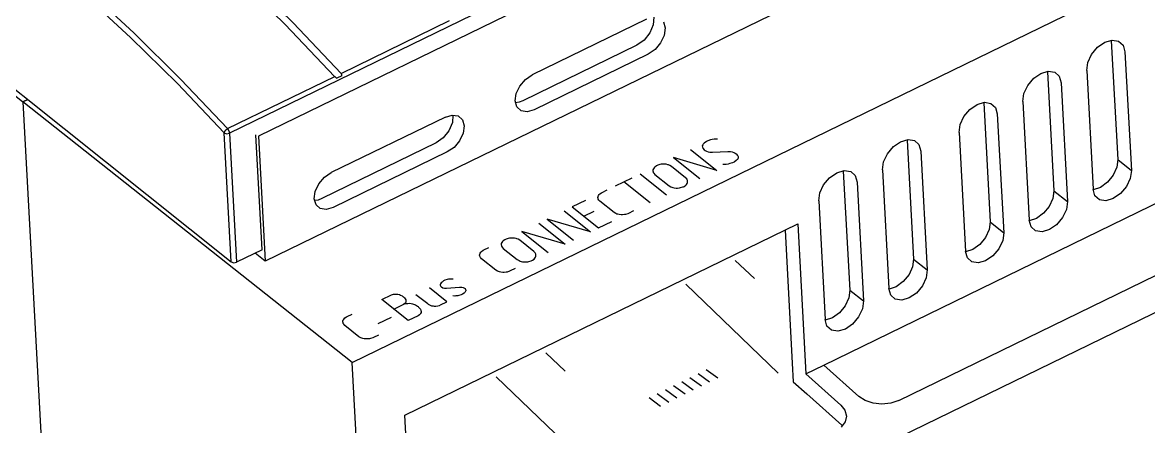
# Paper-space layout 'ARCH-D(24x36)' of a CAD drawing. Header units: inches. Extents: x 0.1 to 35.7, y 0.1 to 23.7.
# Drawn here: x 1.459 to 4.099, y 18.748 to 19.696 of the extents above; entities that cross this region are included whole.
import ezdxf

# ---------------------------------------------------------------- set-up
doc = ezdxf.new("R2010")
doc.units = ezdxf.units.IN
doc.header["$MEASUREMENT"] = 0
doc.layers.add('ELEC-DEVICE', color=7, linetype='Continuous')

psp = doc.layouts.new('ARCH-D(24x36)')

# ---------------------------------------------------------------- linework, layer by layer
at = {"layer": 'ELEC-DEVICE'}
for points in [[(4.0772, 20.476), (1.9447, 19.4368)], [(4.0166, 20.4067), (2.0123, 19.4298)], [(0.725, 20.1034), (1.4597, 19.5099)], [(4.0325, 20.113), (2.0283, 19.1363)], [(0.9664, 19.9196), (1.948, 19.1345)], [(2.2319, 18.8986), (4.3437, 19.9277)], [(1.9554, 19.8094), (2.0746, 19.6915)], [(1.969, 19.8187), (2.0934, 19.6958)], [(1.6096, 19.7744), (1.7202, 19.672)], [(1.7123, 19.6616), (1.602, 19.7637)], [(2.0934, 19.6958), (2.2062, 19.5771)], [(2.2062, 19.5771), (2.4603, 19.7011)], [(2.9218, 19.7042), (2.6539, 19.5737)], [(2.9389, 19.7089), (2.938, 19.6911)], [(2.9618, 19.6977), (2.9659, 19.6836)], [(1.7202, 19.672), (1.8303, 19.563)], [(2.0746, 19.6915), (2.1905, 19.5694)], [(2.9301, 19.672), (2.9166, 19.6551)], [(2.938, 19.6911), (2.9301, 19.672)], [(2.9635, 19.6663), (2.9552, 19.6485)], [(2.9659, 19.6836), (2.9635, 19.6663)], [(1.8222, 19.5529), (1.7123, 19.6616)], [(2.8997, 19.6433), (2.6319, 19.5127)], [(2.9166, 19.6551), (2.8997, 19.6433)], [(2.9552, 19.6485), (2.9421, 19.6329)], [(3.9795, 19.6382), (3.9963, 19.65)], [(3.9963, 19.65), (4.0138, 19.6549)], [(4.0115, 19.6547), (4.0115, 19.654)], [(4.0115, 19.654), (4.0117, 19.6534)], [(4.0117, 19.6534), (4.0267, 19.3745)], [(4.0138, 19.6549), (4.0288, 19.6525)], [(4.0288, 19.6525), (4.0393, 19.6429)], [(4.0393, 19.6429), (4.0436, 19.6277)], [(2.9261, 19.6221), (2.6584, 19.4915)], [(2.9421, 19.6329), (2.9261, 19.6221)], [(3.9564, 19.6026), (3.9654, 19.6215)], [(3.9654, 19.6215), (3.9795, 19.6382)], [(4.0436, 19.6277), (4.0588, 19.3488)], [(3.954, 19.584), (3.9564, 19.6026)], [(1.8303, 19.563), (1.94, 19.4474)], [(1.94, 19.4474), (2.1912, 19.5698)], [(2.1912, 19.5698), (2.1927, 19.5685)], [(2.1927, 19.5685), (2.1944, 19.5669)], [(2.1944, 19.5669), (2.1963, 19.566)], [(2.2074, 19.5712), (2.1963, 19.566)], [(2.2072, 19.5756), (2.2062, 19.5771)], [(2.2075, 19.5735), (2.2072, 19.5756)], [(2.2074, 19.5712), (2.2075, 19.5735)], [(2.625, 19.5472), (2.6381, 19.5628)], [(2.6381, 19.5628), (2.6539, 19.5737)], [(3.8157, 19.5487), (3.8298, 19.5654)], [(3.8298, 19.5654), (3.8469, 19.5771)], [(3.8469, 19.5771), (3.8641, 19.5821)], [(3.8621, 19.5819), (3.8621, 19.5812)], [(3.8621, 19.5812), (3.8621, 19.5804)], [(3.8621, 19.5804), (3.8773, 19.3015)], [(3.8641, 19.5821), (3.8793, 19.5797)], [(3.8793, 19.5797), (3.8898, 19.5701)], [(3.8898, 19.5701), (3.8941, 19.5549)], [(3.954, 19.584), (3.969, 19.3051)], [(1.9317, 19.4375), (1.8222, 19.5529)], [(2.6167, 19.5296), (2.625, 19.5472)], [(3.8069, 19.5296), (3.8157, 19.5487)], [(3.8941, 19.5549), (3.9091, 19.276)], [(1.4597, 19.5099), (1.4715, 19.5155)], [(1.4715, 19.5155), (1.4597, 19.5099)], [(2.2319, 18.8986), (1.4597, 19.5099)], [(1.4597, 19.5099), (1.53, 18.215)], [(1.4597, 19.5099), (1.53, 18.215)], [(2.6143, 19.5123), (2.6167, 19.5296)], [(2.6184, 19.4981), (2.6143, 19.5123)], [(2.6233, 19.5094), (2.6148, 19.508)], [(2.6319, 19.5127), (2.6233, 19.5094)], [(3.6972, 19.5043), (3.7147, 19.5092)], [(3.7124, 19.509), (3.7124, 19.5082)], [(3.7124, 19.5082), (3.7126, 19.5076)], [(3.7147, 19.5092), (3.7297, 19.5067)], [(3.8043, 19.5112), (3.8069, 19.5296)], [(3.8043, 19.5112), (3.8195, 19.2323)], [(2.6282, 19.4891), (2.6184, 19.4981)], [(2.6422, 19.4868), (2.6282, 19.4891)], [(2.6584, 19.4915), (2.6422, 19.4868)], [(3.6663, 19.4758), (3.6804, 19.4925)], [(3.6804, 19.4925), (3.6972, 19.5043)], [(3.7126, 19.5076), (3.7276, 19.2287)], [(3.7297, 19.5067), (3.7402, 19.4972)], [(3.7402, 19.4972), (3.7445, 19.482)], [(3.7445, 19.482), (3.7597, 19.203)], [(2.4506, 19.4746), (2.1828, 19.3441)], [(2.4506, 19.4746), (2.4667, 19.4793)], [(2.4669, 19.4615), (2.459, 19.4424)], [(2.4667, 19.4793), (2.4808, 19.4771)], [(2.4677, 19.4793), (2.4669, 19.4615)], [(2.4808, 19.4771), (2.4907, 19.4681)], [(2.4907, 19.4681), (2.4947, 19.454)], [(3.6549, 19.4382), (3.6573, 19.4568)], [(3.6573, 19.4568), (3.6663, 19.4758)], [(3.6586, 19.4602), (3.6586, 19.4606)], [(1.9317, 19.4375), (1.9345, 19.4429)], [(1.9317, 19.4375), (1.9377, 19.4354)], [(1.948, 19.1345), (1.9317, 19.4375)], [(1.9345, 19.4429), (1.94, 19.4474)], [(1.9377, 19.4354), (1.9447, 19.4368)], [(1.94, 19.4474), (1.9432, 19.4424)], [(1.9432, 19.4424), (1.9447, 19.4368)], [(1.9447, 19.4368), (1.9612, 19.1338)], [(2.0206, 19.1627), (2.006, 19.4324)], [(2.0123, 19.4298), (2.0283, 19.1363)], [(2.459, 19.4424), (2.4453, 19.4255)], [(2.4924, 19.4368), (2.484, 19.4189)], [(2.4947, 19.454), (2.4924, 19.4368)], [(3.6549, 19.4382), (3.6698, 19.1593)], [(2.4286, 19.4137), (2.1609, 19.2831)], [(2.4453, 19.4255), (2.4286, 19.4137)], [(2.4708, 19.4034), (2.4551, 19.3925)], [(2.484, 19.4189), (2.4708, 19.4034)], [(3.0538, 19.4094), (3.0529, 19.4071)], [(3.0529, 19.4071), (3.0533, 19.4039)], [(3.0533, 19.4039), (3.0538, 19.4026)], [(3.0546, 19.4105), (3.0538, 19.4094)], [(3.0538, 19.4026), (3.0544, 19.4013)], [(3.0555, 19.4118), (3.0546, 19.4105)], [(3.057, 19.4135), (3.0555, 19.4118)], [(3.0625, 19.4169), (3.057, 19.4135)], [(3.0662, 19.4187), (3.0625, 19.4169)], [(3.0721, 19.4208), (3.0662, 19.4187)], [(3.0758, 19.4218), (3.0721, 19.4208)], [(3.0809, 19.4225), (3.0758, 19.4218)], [(3.0852, 19.4229), (3.0809, 19.4225)], [(3.0887, 19.4229), (3.0852, 19.4229)], [(3.4868, 19.3884), (3.5009, 19.405)], [(3.5009, 19.405), (3.5178, 19.4167)], [(3.5178, 19.4167), (3.5352, 19.4218)], [(3.5329, 19.4216), (3.5329, 19.4208)], [(3.5329, 19.4208), (3.5331, 19.42)], [(3.5331, 19.42), (3.5481, 19.1413)], [(3.5352, 19.4218), (3.5502, 19.4193)], [(3.5502, 19.4193), (3.5607, 19.4097)], [(3.5607, 19.4097), (3.565, 19.3945)], [(2.4551, 19.3925), (2.1873, 19.2619)], [(2.9856, 19.3794), (3.0473, 19.33)], [(3.0871, 19.3494), (2.9856, 19.3794)], [(3.0253, 19.3987), (3.0871, 19.3494)], [(3.0544, 19.4013), (3.0574, 19.3977)], [(3.0574, 19.3977), (3.0595, 19.3962)], [(3.0595, 19.3962), (3.0628, 19.3944)], [(3.0628, 19.3944), (3.0668, 19.3931)], [(3.0668, 19.3931), (3.0703, 19.3923)], [(3.0703, 19.3923), (3.0732, 19.3919)], [(3.0732, 19.3919), (3.0767, 19.3921)], [(3.0767, 19.3921), (3.1129, 19.3938)], [(3.1129, 19.3938), (3.1165, 19.3938)], [(3.1165, 19.3938), (3.1193, 19.3936)], [(3.1193, 19.3936), (3.1229, 19.3927)], [(3.1229, 19.3927), (3.127, 19.3913)], [(3.127, 19.3913), (3.1302, 19.3897)], [(3.1302, 19.3897), (3.1322, 19.3882)], [(3.1322, 19.3882), (3.1354, 19.3846)], [(3.1358, 19.3765), (3.135, 19.3752)], [(3.1354, 19.3846), (3.136, 19.3833)], [(3.1367, 19.3786), (3.1358, 19.3765)], [(3.136, 19.3833), (3.1366, 19.3818)], [(3.1366, 19.3818), (3.1367, 19.3786)], [(3.4779, 19.3694), (3.4868, 19.3884)], [(3.565, 19.3945), (3.5802, 19.1156)], [(2.9372, 19.3508), (2.937, 19.3482)], [(2.9381, 19.3529), (2.9372, 19.3508)], [(2.9398, 19.3555), (2.9381, 19.3529)], [(2.9415, 19.357), (2.9398, 19.3555)], [(2.9453, 19.3598), (2.9415, 19.357)], [(2.9468, 19.3606), (2.9453, 19.3598)], [(2.9483, 19.3613), (2.9468, 19.3606)], [(2.9535, 19.363), (2.9483, 19.3613)], [(2.9564, 19.3636), (2.9535, 19.363)], [(2.9606, 19.364), (2.9564, 19.3636)], [(2.9642, 19.364), (2.9606, 19.364)], [(2.9683, 19.3636), (2.9642, 19.364)], [(2.9719, 19.3627), (2.9683, 19.3636)], [(2.974, 19.3621), (2.9719, 19.3627)], [(2.9766, 19.3608), (2.974, 19.3621)], [(2.9807, 19.3585), (2.9766, 19.3608)], [(3.0137, 19.3321), (2.9807, 19.3585)], [(3.1047, 19.363), (3.1011, 19.3629)], [(3.109, 19.3634), (3.1047, 19.363)], [(3.1138, 19.3642), (3.109, 19.3634)], [(3.1176, 19.3651), (3.1138, 19.3642)], [(3.1234, 19.3672), (3.1176, 19.3651)], [(3.1272, 19.369), (3.1234, 19.3672)], [(3.1326, 19.3724), (3.1272, 19.369)], [(3.1341, 19.3741), (3.1326, 19.3724)], [(3.135, 19.3752), (3.1341, 19.3741)], [(3.4754, 19.3508), (3.4779, 19.3694)], [(3.4754, 19.3508), (3.4904, 19.0719)], [(4.0245, 19.3565), (4.0158, 19.3379)], [(4.0267, 19.3745), (4.0245, 19.3565)], [(4.0267, 19.3745), (4.0588, 19.3488)], [(2.1537, 19.3176), (2.1669, 19.3332)], [(2.1669, 19.3332), (2.1828, 19.3441)], [(2.8493, 19.313), (2.8881, 19.3319)], [(2.9074, 19.3413), (2.9691, 19.2919)], [(2.937, 19.3482), (2.9374, 19.346)], [(2.9374, 19.346), (2.938, 19.3445)], [(2.938, 19.3445), (2.9391, 19.3426)], [(2.9391, 19.3426), (2.9417, 19.3396)], [(2.9417, 19.3396), (2.9749, 19.3131)], [(3.0163, 19.3291), (3.0137, 19.3321)], [(3.0175, 19.3272), (3.0163, 19.3291)], [(3.018, 19.3257), (3.0175, 19.3272)], [(3.0184, 19.3234), (3.018, 19.3257)], [(3.0182, 19.3208), (3.0184, 19.3234)], [(3.3372, 19.3156), (3.3513, 19.3321)], [(3.3376, 18.8918), (4.2587, 19.3409)], [(3.3513, 19.3321), (3.3683, 19.3439)], [(3.3683, 19.3439), (3.3856, 19.349)], [(3.3835, 19.3486), (3.3835, 19.348)], [(3.3835, 19.348), (3.3835, 19.3473)], [(3.3835, 19.3473), (3.3987, 19.0683)], [(3.3856, 19.349), (3.4008, 19.3465)], [(3.4008, 19.3465), (3.4113, 19.337)], [(3.4113, 19.337), (3.4156, 19.3218)], [(4.0158, 19.3379), (4.0025, 19.3214)], [(4.0562, 19.3304), (4.0473, 19.3113)], [(4.0588, 19.3488), (4.0562, 19.3304)], [(2.1431, 19.2826), (2.1455, 19.3)], [(2.1455, 19.3), (2.1537, 19.3176)], [(2.8127, 19.2944), (2.8164, 19.297)], [(2.8164, 19.297), (2.8179, 19.2978)], [(2.8179, 19.2978), (2.8299, 19.3036)], [(2.9305, 19.273), (2.8688, 19.3225)], [(2.9749, 19.3131), (2.9788, 19.3109)], [(2.9788, 19.3109), (2.9815, 19.3096)], [(2.9815, 19.3096), (2.9835, 19.309)], [(2.9835, 19.309), (2.9871, 19.3081)], [(2.9871, 19.3081), (2.9912, 19.3077)], [(2.9912, 19.3077), (2.9948, 19.3077)], [(2.9948, 19.3077), (2.9991, 19.3083)], [(2.9991, 19.3083), (3.0019, 19.3088)], [(3.0019, 19.3088), (3.0072, 19.3105)], [(3.0072, 19.3105), (3.0087, 19.3111)], [(3.0087, 19.3111), (3.0102, 19.3118)], [(3.0102, 19.3118), (3.0139, 19.3146)], [(3.0139, 19.3146), (3.0156, 19.3161)], [(3.0156, 19.3161), (3.0173, 19.3188)], [(3.0173, 19.3188), (3.0182, 19.3208)], [(3.3284, 19.2964), (3.3372, 19.3156)], [(3.4156, 19.3218), (3.4306, 19.0428)], [(3.8773, 19.3015), (3.8748, 19.2835)], [(3.8773, 19.3015), (3.9091, 19.276)], [(3.9733, 19.2899), (3.969, 19.3051)], [(3.9862, 19.3094), (3.9692, 19.3038)], [(4.0025, 19.3214), (3.9862, 19.3094)], [(4.0473, 19.3113), (4.0333, 19.2947)], [(2.1472, 19.2685), (2.1431, 19.2826)], [(2.1521, 19.2797), (2.1436, 19.2784)], [(2.1609, 19.2831), (2.1521, 19.2797)], [(2.7793, 19.2788), (2.7478, 19.2636)], [(2.8082, 19.2854), (2.8084, 19.288)], [(2.8086, 19.2831), (2.8082, 19.2854)], [(2.8084, 19.288), (2.8093, 19.2903)], [(2.8091, 19.2816), (2.8086, 19.2831)], [(2.8102, 19.2797), (2.8091, 19.2816)], [(2.8093, 19.2903), (2.811, 19.2927)], [(2.8129, 19.2767), (2.8102, 19.2797)], [(2.811, 19.2927), (2.8127, 19.2944)], [(2.8461, 19.2503), (2.8129, 19.2767)], [(3.3258, 19.2781), (3.3284, 19.2964)], [(3.3258, 19.2781), (3.3409, 18.9991)], [(3.8748, 19.2835), (3.8664, 19.2649)], [(3.9091, 19.276), (3.9067, 19.2574)], [(3.9838, 19.2803), (3.9733, 19.2899)], [(3.999, 19.2779), (3.9838, 19.2803)], [(4.0162, 19.283), (3.999, 19.2779)], [(4.0333, 19.2947), (4.0162, 19.283)], [(2.1569, 19.2595), (2.1472, 19.2685)], [(2.171, 19.2572), (2.1569, 19.2595)], [(2.1873, 19.2619), (2.171, 19.2572)], [(2.7287, 19.2542), (2.7904, 19.2047)], [(2.7478, 19.2636), (2.8097, 19.2141)], [(2.7752, 19.2417), (2.7992, 19.2535)], [(2.85, 19.248), (2.8461, 19.2503)], [(2.8526, 19.2469), (2.85, 19.248)], [(2.8547, 19.2462), (2.8526, 19.2469)], [(2.8583, 19.2454), (2.8547, 19.2462)], [(2.8624, 19.2448), (2.8583, 19.2454)], [(2.866, 19.245), (2.8624, 19.2448)], [(2.8703, 19.2454), (2.866, 19.245)], [(2.8731, 19.246), (2.8703, 19.2454)], [(2.8783, 19.2477), (2.8731, 19.246)], [(2.8798, 19.2484), (2.8783, 19.2477)], [(2.8919, 19.2542), (2.8798, 19.2484)], [(3.8529, 19.2486), (3.8365, 19.2366)], [(3.8664, 19.2649), (3.8529, 19.2486)], [(3.9067, 19.2574), (3.8977, 19.2385)], [(2.3553, 18.775), (3.2766, 19.2239)], [(2.4502, 18.2043), (4.5533, 19.2293)], [(2.6696, 19.2255), (2.7315, 19.176)], [(2.6889, 19.2349), (2.7506, 19.1854)], [(2.7904, 19.2047), (2.6889, 19.2349)], [(2.8097, 19.2141), (2.841, 19.2294)], [(3.2766, 19.2239), (3.2958, 18.8716)], [(3.7276, 19.2287), (3.7254, 19.2107)], [(3.7276, 19.2287), (3.7597, 19.203)], [(3.8365, 19.2366), (3.8195, 19.2308)], [(3.8238, 19.2171), (3.8195, 19.2323)], [(3.8836, 19.2218), (3.8668, 19.2102)], [(3.8977, 19.2385), (3.8836, 19.2218)], [(2.6301, 19.206), (2.6917, 19.1567)], [(2.7315, 19.176), (2.6301, 19.206)], [(3.2468, 19.2092), (3.2637, 18.8971)], [(3.5133, 18.8095), (4.3269, 19.206)], [(3.7167, 19.1921), (3.7034, 19.1756)], [(3.7254, 19.2107), (3.7167, 19.1921)], [(3.7597, 19.203), (3.7572, 19.1846)], [(3.8343, 19.2075), (3.8238, 19.2171)], [(3.8493, 19.2051), (3.8343, 19.2075)], [(3.8668, 19.2102), (3.8493, 19.2051)], [(2.5406, 19.1625), (2.5526, 19.1683)], [(2.5817, 19.1775), (2.5813, 19.1749)], [(2.5813, 19.1749), (2.5818, 19.1727)], [(2.5826, 19.1798), (2.5817, 19.1775)], [(2.5818, 19.1727), (2.5824, 19.1711)], [(2.5824, 19.1711), (2.5835, 19.1693)], [(2.5843, 19.1822), (2.5826, 19.1798)], [(2.5835, 19.1693), (2.5862, 19.1663)], [(2.586, 19.1839), (2.5843, 19.1822)], [(2.5897, 19.1865), (2.586, 19.1839)], [(2.5862, 19.1663), (2.6192, 19.1398)], [(2.5912, 19.1873), (2.5897, 19.1865)], [(2.5927, 19.188), (2.5912, 19.1873)], [(2.598, 19.1897), (2.5927, 19.188)], [(2.6008, 19.1903), (2.598, 19.1897)], [(2.6051, 19.1906), (2.6008, 19.1903)], [(2.6087, 19.1906), (2.6051, 19.1906)], [(2.6128, 19.1903), (2.6087, 19.1906)], [(2.6164, 19.1893), (2.6128, 19.1903)], [(2.6184, 19.1888), (2.6164, 19.1893)], [(2.621, 19.1875), (2.6184, 19.1888)], [(2.625, 19.1854), (2.621, 19.1875)], [(2.6582, 19.1588), (2.625, 19.1854)], [(3.7034, 19.1756), (3.6871, 19.1636)], [(3.7482, 19.1655), (3.7342, 19.149)], [(3.7572, 19.1846), (3.7482, 19.1655)], [(2.0206, 19.1627), (1.9612, 19.1338)], [(2.0283, 19.1363), (2.0047, 19.155)], [(2.5307, 19.1501), (2.531, 19.1529)], [(2.5312, 19.1479), (2.5307, 19.1501)], [(2.531, 19.1529), (2.532, 19.155)], [(2.5318, 19.1466), (2.5312, 19.1479)], [(2.5329, 19.1445), (2.5318, 19.1466)], [(2.532, 19.155), (2.5337, 19.1574)], [(2.5353, 19.1417), (2.5329, 19.1445)], [(2.5337, 19.1574), (2.5352, 19.1591)], [(2.5352, 19.1591), (2.5391, 19.1617)], [(2.5686, 19.1151), (2.5353, 19.1417)], [(2.5391, 19.1617), (2.5406, 19.1625)], [(2.6192, 19.1398), (2.6233, 19.1376)], [(2.6531, 19.1379), (2.6546, 19.1387)], [(2.6546, 19.1387), (2.6584, 19.1413)], [(2.6608, 19.1557), (2.6582, 19.1588)], [(2.6584, 19.1413), (2.66, 19.143)], [(2.66, 19.143), (2.6617, 19.1454)], [(2.6619, 19.1539), (2.6608, 19.1557)], [(2.6617, 19.1454), (2.6627, 19.1475)], [(2.6625, 19.1526), (2.6619, 19.1539)], [(2.6629, 19.1501), (2.6625, 19.1526)], [(2.6627, 19.1475), (2.6629, 19.1501)], [(3.5481, 19.1413), (3.5459, 19.1233)], [(3.5481, 19.1413), (3.5802, 19.1156)], [(3.6743, 19.1441), (3.6698, 19.1593)], [(3.6871, 19.1636), (3.67, 19.158)], [(3.6849, 19.1345), (3.6743, 19.1441)], [(3.7342, 19.149), (3.7171, 19.1372)], [(1.948, 19.1345), (1.9542, 19.1325)], [(1.9542, 19.1325), (1.9612, 19.1338)], [(2.5725, 19.1128), (2.5686, 19.1151)], [(2.5753, 19.1116), (2.5725, 19.1128)], [(2.6008, 19.1124), (2.5957, 19.1107)], [(2.6023, 19.1132), (2.6008, 19.1124)], [(2.6143, 19.119), (2.6023, 19.1132)], [(2.6233, 19.1376), (2.6259, 19.1364)], [(2.6259, 19.1364), (2.628, 19.1357)], [(2.628, 19.1357), (2.6314, 19.1349)], [(2.6314, 19.1349), (2.6357, 19.1343)], [(2.6357, 19.1343), (2.6392, 19.1345)], [(2.6392, 19.1345), (2.6435, 19.1349)], [(2.6435, 19.1349), (2.6464, 19.1355)], [(2.6464, 19.1355), (2.6516, 19.1372)], [(2.6516, 19.1372), (2.6531, 19.1379)], [(3.1753, 19.0952), (3.1303, 19.1375)], [(3.5459, 19.1233), (3.5375, 19.1047)], [(3.5802, 19.1156), (3.5778, 19.097)], [(3.6998, 19.1321), (3.6849, 19.1345)], [(3.7171, 19.1372), (3.6998, 19.1321)], [(2.441, 19.0856), (2.4393, 19.0831)], [(2.4427, 19.0873), (2.441, 19.0856)], [(2.4465, 19.0899), (2.4427, 19.0873)], [(2.4495, 19.0914), (2.4465, 19.0899)], [(2.4547, 19.0931), (2.4495, 19.0914)], [(2.4575, 19.0937), (2.4547, 19.0931)], [(2.4619, 19.0941), (2.4575, 19.0937)], [(2.4641, 19.0942), (2.4619, 19.0941)], [(2.469, 19.0942), (2.4641, 19.0942)], [(2.5774, 19.1109), (2.5753, 19.1116)], [(2.5807, 19.1102), (2.5774, 19.1109)], [(2.585, 19.1098), (2.5807, 19.1102)], [(2.5884, 19.1098), (2.585, 19.1098)], [(2.5927, 19.1102), (2.5884, 19.1098)], [(2.5957, 19.1107), (2.5927, 19.1102)], [(3.5239, 19.0882), (3.5077, 19.0762)], [(3.5375, 19.1047), (3.5239, 19.0882)], [(3.5778, 19.097), (3.5688, 19.0781)], [(2.3317, 19.059), (2.3353, 19.0591)], [(2.3353, 19.0591), (2.3366, 19.059)], [(2.454, 19.041), (2.4131, 19.0736)], [(2.4386, 19.0818), (2.4384, 19.0802)], [(2.4384, 19.0802), (2.439, 19.0787)], [(2.4393, 19.0831), (2.4386, 19.0818)], [(2.439, 19.0787), (2.4401, 19.0768)], [(2.4401, 19.0768), (2.4414, 19.0756)], [(2.4414, 19.0756), (2.4448, 19.074)], [(2.4448, 19.074), (2.4481, 19.0732)], [(2.4481, 19.0732), (2.4532, 19.073)], [(2.4532, 19.073), (2.4838, 19.0755)], [(2.4838, 19.0755), (2.4889, 19.0755)], [(2.4889, 19.0755), (2.4922, 19.0745)], [(2.4943, 19.0614), (2.4905, 19.0586)], [(2.4922, 19.0745), (2.4956, 19.0728)], [(2.496, 19.0629), (2.4943, 19.0614)], [(2.4956, 19.0728), (2.4969, 19.0719)], [(2.4977, 19.0655), (2.496, 19.0629)], [(2.4969, 19.0719), (2.498, 19.0699)], [(2.4984, 19.0666), (2.4977, 19.0655)], [(2.498, 19.0699), (2.4986, 19.0685)], [(2.4986, 19.0685), (2.4984, 19.0666)], [(3.2308, 18.8731), (3.0139, 19.082)], [(3.3987, 19.0683), (3.3963, 19.0503)], [(3.3987, 19.0683), (3.4306, 19.0428)], [(3.4949, 19.0567), (3.4904, 19.0719)], [(3.5077, 19.0762), (3.4906, 19.0706)], [(3.5547, 19.0614), (3.5377, 19.0498)], [(3.5688, 19.0781), (3.5547, 19.0614)], [(2.3019, 19.0462), (2.3244, 19.0571)], [(2.3636, 18.9969), (2.3019, 19.0462)], [(2.3244, 19.0571), (2.3287, 19.0584)], [(2.3287, 19.0584), (2.3317, 19.059)], [(2.3298, 19.0239), (2.3531, 19.0351)], [(2.3366, 19.059), (2.3394, 19.0586)], [(2.3394, 19.0586), (2.3428, 19.0578)], [(2.3428, 19.0578), (2.3456, 19.0565)], [(2.3456, 19.0565), (2.3489, 19.0548)], [(2.3489, 19.0548), (2.3514, 19.0528)], [(2.3514, 19.0528), (2.3521, 19.0522)], [(2.3521, 19.0522), (2.3548, 19.0501)], [(2.3553, 19.0372), (2.3523, 19.0348)], [(2.3531, 19.0351), (2.3574, 19.0365)], [(2.3548, 19.0501), (2.3566, 19.0477)], [(2.357, 19.0387), (2.3553, 19.0372)], [(2.3566, 19.0477), (2.3578, 19.0458)], [(2.3579, 19.041), (2.357, 19.0387)], [(2.3574, 19.0365), (2.3604, 19.037)], [(2.3578, 19.0458), (2.3581, 19.0436)], [(2.3581, 19.0436), (2.3579, 19.0417)], [(2.3579, 19.0417), (2.3579, 19.041)], [(2.3604, 19.037), (2.3625, 19.0372)], [(2.3625, 19.0372), (2.366, 19.0374)], [(2.366, 19.0374), (2.3701, 19.0368)], [(2.3701, 19.0368), (2.3737, 19.0361)], [(2.3737, 19.0361), (2.3778, 19.0348)], [(2.3778, 19.0348), (2.3805, 19.0335)], [(2.3805, 19.0335), (2.3851, 19.0308)], [(2.3816, 19.0582), (2.409, 19.0365)], [(2.409, 19.0365), (2.4103, 19.0353)], [(2.4103, 19.0353), (2.4136, 19.0337)], [(2.4136, 19.0337), (2.4183, 19.0317)], [(2.4367, 19.0325), (2.4382, 19.0333)], [(2.439, 19.0337), (2.454, 19.041)], [(2.4729, 19.0543), (2.468, 19.0545)], [(2.4751, 19.0545), (2.4729, 19.0543)], [(2.4795, 19.055), (2.4751, 19.0545)], [(2.4823, 19.0556), (2.4795, 19.055)], [(2.4875, 19.0573), (2.4823, 19.0556)], [(2.4905, 19.0586), (2.4875, 19.0573)], [(3.3963, 19.0503), (3.3878, 19.0317)], [(3.4306, 19.0428), (3.4282, 19.0242)], [(3.5054, 19.0471), (3.4949, 19.0567)], [(3.5204, 19.0447), (3.5054, 19.0471)], [(3.5377, 19.0498), (3.5204, 19.0447)], [(2.2199, 19.0063), (2.2319, 19.0121)], [(2.3868, 19.0081), (2.3636, 18.9969)], [(2.3851, 19.0308), (2.3865, 19.0297)], [(2.3865, 19.0297), (2.3878, 19.0286)], [(2.39, 19.0106), (2.3868, 19.0081)], [(2.3878, 19.0286), (2.391, 19.0252)], [(2.3915, 19.0121), (2.39, 19.0106)], [(2.391, 19.0252), (2.3921, 19.0233)], [(2.3925, 19.0134), (2.3915, 19.0121)], [(2.3921, 19.0233), (2.3932, 19.0205)], [(2.3934, 19.0154), (2.3925, 19.0134)], [(2.3932, 19.0205), (2.3936, 19.0181)], [(2.3936, 19.0181), (2.3934, 19.0154)], [(2.4183, 19.0317), (2.4217, 19.031)], [(2.4217, 19.031), (2.4245, 19.0306)], [(2.4245, 19.0306), (2.4281, 19.0308)], [(2.4281, 19.0308), (2.4331, 19.0315)], [(2.4331, 19.0315), (2.4367, 19.0325)], [(3.3745, 19.0152), (3.358, 19.0034)], [(3.3878, 19.0317), (3.3745, 19.0152)], [(3.4282, 19.0242), (3.4192, 19.0053)], [(2.21, 18.9939), (2.2104, 18.9967)], [(2.2106, 18.9916), (2.21, 18.9939)], [(2.2104, 18.9967), (2.2113, 18.9987)], [(2.2111, 18.9903), (2.2106, 18.9916)], [(2.2122, 18.9882), (2.2111, 18.9903)], [(2.2113, 18.9987), (2.213, 19.0012)], [(2.2149, 18.9854), (2.2122, 18.9882)], [(2.213, 19.0012), (2.2147, 19.0029)], [(2.2147, 19.0029), (2.2184, 19.0055)], [(2.2479, 18.9588), (2.2149, 18.9854)], [(2.2184, 19.0055), (2.2199, 19.0063)], [(2.3236, 19.004), (2.2921, 18.9888)], [(3.3452, 18.9839), (3.3409, 18.9991)], [(3.358, 19.0034), (3.3412, 18.9976)], [(3.3558, 18.9744), (3.3452, 18.9839)], [(3.4053, 18.9886), (3.3882, 18.9768)], [(3.4192, 19.0053), (3.4053, 18.9886)], [(2.252, 18.9565), (2.2479, 18.9588)], [(2.2546, 18.9554), (2.252, 18.9565)], [(2.2567, 18.9547), (2.2546, 18.9554)], [(2.2601, 18.9539), (2.2567, 18.9547)], [(2.2644, 18.9536), (2.2601, 18.9539)], [(2.2679, 18.9536), (2.2644, 18.9536)], [(2.2723, 18.9539), (2.2679, 18.9536)], [(2.2751, 18.9545), (2.2723, 18.9539)], [(2.2803, 18.9562), (2.2751, 18.9545)], [(2.2818, 18.9569), (2.2803, 18.9562)], [(2.2936, 18.9627), (2.2818, 18.9569)], [(3.3707, 18.9719), (3.3558, 18.9744)], [(3.3882, 18.9768), (3.3707, 18.9719)], [(2.731, 18.8783), (2.686, 18.9207)], [(2.2608, 18.3672), (2.2319, 18.8986)], [(3.0893, 18.8614), (3.0622, 18.8813)], [(3.2637, 18.8971), (3.2639, 18.8971)], [(3.2637, 18.8971), (3.2661, 18.853)], [(3.2958, 18.8716), (3.3376, 18.8918)], [(3.3376, 18.8918), (3.4195, 18.8188)], [(2.7865, 18.6562), (2.5696, 18.8651)], [(3.0318, 18.8331), (3.0047, 18.853)], [(3.051, 18.8425), (3.0239, 18.8625)], [(3.0701, 18.852), (3.0431, 18.8719)], [(3.2661, 18.853), (3.2982, 18.8245)], [(3.2958, 18.8716), (3.3777, 18.7984)], [(3.2958, 18.8716), (3.296, 18.8716)], [(2.9743, 18.8048), (2.9472, 18.8248)], [(2.9935, 18.8143), (2.9664, 18.8342)], [(3.0127, 18.8237), (2.9855, 18.8437)], [(3.2982, 18.8245), (3.2984, 18.8245)], [(3.2982, 18.8245), (3.3803, 18.7513)], [(2.9551, 18.7954), (2.9281, 18.8154)], [(3.3777, 18.7984), (3.3874, 18.7862)], [(3.4346, 18.8091), (3.4195, 18.8188)], [(3.4532, 18.8029), (3.4346, 18.8091)], [(3.4741, 18.8009), (3.4532, 18.8029)], [(3.4947, 18.8031), (3.4741, 18.8009)], [(3.5133, 18.8095), (3.4947, 18.8031)], [(2.3745, 18.4225), (2.3553, 18.775)], [(3.3874, 18.7862), (3.3909, 18.7725)], [(3.3909, 18.7725), (3.3878, 18.7588)], [(3.3878, 18.7588), (3.3785, 18.7464)], [(3.3803, 18.7513), (3.3818, 18.7498)]]:
    psp.add_lwpolyline(points, dxfattribs=at)

doc.saveas('drawing.dxf')
